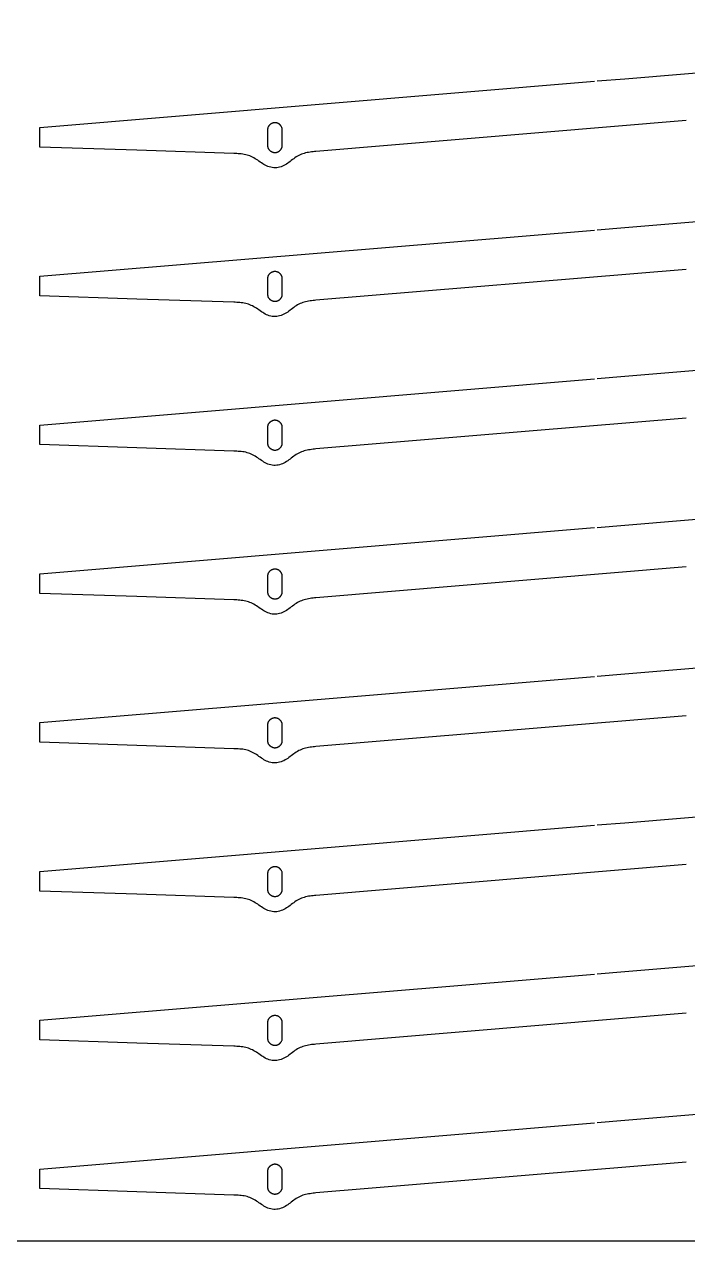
# Model space of a CAD drawing. Header units: millimetres. Extents: x 0 to 590, y 0 to 295.
# Drawn here: x 315.6 to 400.3, y 0 to 155.3 of the extents above; entities that cross this region are included whole.
import ezdxf

# ---------------------------------------------------------------- set-up
doc = ezdxf.new("R2010")
doc.units = ezdxf.units.MM
doc.layers.add('CUT_red', color=1, linetype='Continuous', true_color=0xff0000)
doc.layers.add('REF_delete', color=7, linetype='Continuous')

msp = doc.modelspace()

# ---------------------------------------------------------------- linework, layer by layer
at = {"layer": 'CUT_red', "true_color": 0xff0000}
for points in [[(388.76, 148.08), (392.29, 148.37), (466.98, 154.6), (467.04, 154.6), (467.1, 154.61)], [(400.14, 143.03), (352.85, 139.09), (352.66, 139.07), (352.47, 139.05), (352.28, 139.03), (352.09, 139), (351.9, 138.97), (351.72, 138.93), (351.53, 138.89), (351.35, 138.84), (351.16, 138.79), (350.98, 138.72), (350.81, 138.65), (350.64, 138.57), (350.47, 138.48), (350.31, 138.38), (350.15, 138.27), (350, 138.16), (349.84, 138.04), (349.69, 137.92), (349.54, 137.81), (349.39, 137.69), (349.24, 137.58), (349.08, 137.48), (348.91, 137.38), (348.74, 137.29), (348.57, 137.21), (348.39, 137.14), (348.21, 137.08), (348.03, 137.04), (347.84, 137.01), (347.65, 137), (347.46, 137), (347.27, 137.02), (347.08, 137.06), (346.89, 137.11), (346.71, 137.17), (346.54, 137.24), (346.37, 137.32), (346.2, 137.42), (346.04, 137.52), (345.88, 137.62), (345.72, 137.73), (345.56, 137.84), (345.41, 137.95), (345.25, 138.06), (345.09, 138.16), (344.93, 138.26), (344.76, 138.35), (344.59, 138.43), (344.41, 138.51), (344.23, 138.57), (344.05, 138.62), (343.87, 138.67), (343.68, 138.71), (343.49, 138.74), (343.3, 138.76), (343.11, 138.78), (342.92, 138.79), (342.73, 138.81), (342.54, 138.82), (342.35, 138.82), (329.98, 139.24), (317.6, 139.65), (317.6, 140.9), (317.6, 142.15), (388.41, 148.05)], [(348.55, 141.8), (348.55, 141.85), (348.55, 141.89), (348.54, 141.94), (348.53, 141.99), (348.52, 142.03), (348.51, 142.08), (348.49, 142.12), (348.48, 142.16), (348.46, 142.21), (348.44, 142.25), (348.42, 142.29), (348.39, 142.33), (348.36, 142.37), (348.33, 142.4), (348.3, 142.44), (348.27, 142.47), (348.24, 142.5), (348.2, 142.53), (348.17, 142.56), (348.13, 142.59), (348.09, 142.61), (348.05, 142.64), (348.01, 142.66), (347.96, 142.68), (347.92, 142.69), (347.88, 142.71), (347.83, 142.72), (347.79, 142.73), (347.74, 142.74), (347.69, 142.75), (347.65, 142.75), (347.6, 142.75), (347.55, 142.75), (347.51, 142.75), (347.46, 142.74), (347.41, 142.73), (347.37, 142.72), (347.32, 142.71), (347.28, 142.69), (347.24, 142.68), (347.19, 142.66), (347.15, 142.64), (347.11, 142.61), (347.07, 142.59), (347.03, 142.56), (347, 142.53), (346.96, 142.5), (346.93, 142.47), (346.9, 142.44), (346.87, 142.4), (346.84, 142.37), (346.81, 142.33), (346.79, 142.29), (346.76, 142.25), (346.74, 142.21), (346.72, 142.16), (346.71, 142.12), (346.69, 142.08), (346.68, 142.03), (346.67, 141.99), (346.66, 141.94), (346.65, 141.89), (346.65, 141.85), (346.65, 141.8), (346.65, 139.9), (346.65, 139.85), (346.65, 139.81), (346.66, 139.76), (346.67, 139.71), (346.68, 139.67), (346.69, 139.62), (346.71, 139.58), (346.72, 139.54), (346.74, 139.49), (346.76, 139.45), (346.79, 139.41), (346.81, 139.37), (346.84, 139.33), (346.87, 139.3), (346.9, 139.26), (346.93, 139.23), (346.96, 139.2), (347, 139.17), (347.03, 139.14), (347.07, 139.11), (347.11, 139.09), (347.15, 139.06), (347.19, 139.04), (347.24, 139.02), (347.28, 139.01), (347.32, 138.99), (347.37, 138.98), (347.41, 138.97), (347.46, 138.96), (347.51, 138.95), (347.55, 138.95), (347.6, 138.95), (347.65, 138.95), (347.69, 138.95), (347.74, 138.96), (347.79, 138.97), (347.83, 138.98), (347.88, 138.99), (347.92, 139.01), (347.96, 139.02), (348.01, 139.04), (348.05, 139.06), (348.09, 139.09), (348.13, 139.11), (348.17, 139.14), (348.2, 139.17), (348.24, 139.2), (348.27, 139.23), (348.3, 139.26), (348.33, 139.3), (348.36, 139.33), (348.39, 139.37), (348.42, 139.41), (348.44, 139.45), (348.46, 139.49), (348.48, 139.54), (348.49, 139.58), (348.51, 139.62), (348.52, 139.67), (348.53, 139.71), (348.54, 139.76), (348.55, 139.81), (348.55, 139.85), (348.55, 139.9), (348.55, 141.8)], [(388.76, 129.08), (392.29, 129.37), (466.98, 135.6), (467.04, 135.6), (467.1, 135.61)], [(400.14, 124.03), (352.85, 120.09), (352.66, 120.07), (352.47, 120.05), (352.28, 120.03), (352.09, 120), (351.9, 119.97), (351.72, 119.93), (351.53, 119.89), (351.35, 119.84), (351.16, 119.79), (350.98, 119.72), (350.81, 119.65), (350.64, 119.57), (350.47, 119.48), (350.31, 119.38), (350.15, 119.27), (350, 119.16), (349.84, 119.04), (349.69, 118.92), (349.54, 118.81), (349.39, 118.69), (349.24, 118.58), (349.08, 118.48), (348.91, 118.38), (348.74, 118.29), (348.57, 118.21), (348.39, 118.14), (348.21, 118.08), (348.03, 118.04), (347.84, 118.01), (347.65, 118), (347.46, 118), (347.27, 118.02), (347.08, 118.06), (346.89, 118.11), (346.71, 118.17), (346.54, 118.24), (346.37, 118.32), (346.2, 118.42), (346.04, 118.52), (345.88, 118.62), (345.72, 118.73), (345.56, 118.84), (345.41, 118.95), (345.25, 119.06), (345.09, 119.16), (344.93, 119.26), (344.76, 119.35), (344.59, 119.43), (344.41, 119.51), (344.23, 119.57), (344.05, 119.62), (343.87, 119.67), (343.68, 119.71), (343.49, 119.74), (343.3, 119.76), (343.11, 119.78), (342.92, 119.79), (342.73, 119.81), (342.54, 119.82), (342.35, 119.82), (329.98, 120.24), (317.6, 120.65), (317.6, 121.9), (317.6, 123.15), (388.41, 129.05)], [(348.55, 122.8), (348.55, 122.85), (348.55, 122.89), (348.54, 122.94), (348.53, 122.99), (348.52, 123.03), (348.51, 123.08), (348.49, 123.12), (348.48, 123.16), (348.46, 123.21), (348.44, 123.25), (348.42, 123.29), (348.39, 123.33), (348.36, 123.37), (348.33, 123.4), (348.3, 123.44), (348.27, 123.47), (348.24, 123.5), (348.2, 123.53), (348.17, 123.56), (348.13, 123.59), (348.09, 123.61), (348.05, 123.64), (348.01, 123.66), (347.96, 123.68), (347.92, 123.69), (347.88, 123.71), (347.83, 123.72), (347.79, 123.73), (347.74, 123.74), (347.69, 123.75), (347.65, 123.75), (347.6, 123.75), (347.55, 123.75), (347.51, 123.75), (347.46, 123.74), (347.41, 123.73), (347.37, 123.72), (347.32, 123.71), (347.28, 123.69), (347.24, 123.68), (347.19, 123.66), (347.15, 123.64), (347.11, 123.61), (347.07, 123.59), (347.03, 123.56), (347, 123.53), (346.96, 123.5), (346.93, 123.47), (346.9, 123.44), (346.87, 123.4), (346.84, 123.37), (346.81, 123.33), (346.79, 123.29), (346.76, 123.25), (346.74, 123.21), (346.72, 123.16), (346.71, 123.12), (346.69, 123.08), (346.68, 123.03), (346.67, 122.99), (346.66, 122.94), (346.65, 122.89), (346.65, 122.85), (346.65, 122.8), (346.65, 120.9), (346.65, 120.85), (346.65, 120.81), (346.66, 120.76), (346.67, 120.71), (346.68, 120.67), (346.69, 120.62), (346.71, 120.58), (346.72, 120.54), (346.74, 120.49), (346.76, 120.45), (346.79, 120.41), (346.81, 120.37), (346.84, 120.33), (346.87, 120.3), (346.9, 120.26), (346.93, 120.23), (346.96, 120.2), (347, 120.17), (347.03, 120.14), (347.07, 120.11), (347.11, 120.09), (347.15, 120.06), (347.19, 120.04), (347.24, 120.02), (347.28, 120.01), (347.32, 119.99), (347.37, 119.98), (347.41, 119.97), (347.46, 119.96), (347.51, 119.95), (347.55, 119.95), (347.6, 119.95), (347.65, 119.95), (347.69, 119.95), (347.74, 119.96), (347.79, 119.97), (347.83, 119.98), (347.88, 119.99), (347.92, 120.01), (347.96, 120.02), (348.01, 120.04), (348.05, 120.06), (348.09, 120.09), (348.13, 120.11), (348.17, 120.14), (348.2, 120.17), (348.24, 120.2), (348.27, 120.23), (348.3, 120.26), (348.33, 120.3), (348.36, 120.33), (348.39, 120.37), (348.42, 120.41), (348.44, 120.45), (348.46, 120.49), (348.48, 120.54), (348.49, 120.58), (348.51, 120.62), (348.52, 120.67), (348.53, 120.71), (348.54, 120.76), (348.55, 120.81), (348.55, 120.85), (348.55, 120.9), (348.55, 122.8)], [(388.76, 110.08), (392.29, 110.37), (466.98, 116.6), (467.04, 116.6), (467.1, 116.61)], [(400.14, 105.03), (352.85, 101.09), (352.66, 101.07), (352.47, 101.05), (352.28, 101.03), (352.09, 101), (351.9, 100.97), (351.72, 100.93), (351.53, 100.89), (351.35, 100.84), (351.16, 100.79), (350.98, 100.72), (350.81, 100.65), (350.64, 100.57), (350.47, 100.48), (350.31, 100.38), (350.15, 100.27), (350, 100.16), (349.84, 100.04), (349.69, 99.92), (349.54, 99.81), (349.39, 99.69), (349.24, 99.58), (349.08, 99.48), (348.91, 99.38), (348.74, 99.29), (348.57, 99.21), (348.39, 99.14), (348.21, 99.08), (348.03, 99.04), (347.84, 99.01), (347.65, 99), (347.46, 99), (347.27, 99.02), (347.08, 99.06), (346.89, 99.11), (346.71, 99.17), (346.54, 99.24), (346.37, 99.32), (346.2, 99.42), (346.04, 99.52), (345.88, 99.62), (345.72, 99.73), (345.56, 99.84), (345.41, 99.95), (345.25, 100.06), (345.09, 100.16), (344.93, 100.26), (344.76, 100.35), (344.59, 100.43), (344.41, 100.51), (344.23, 100.57), (344.05, 100.62), (343.87, 100.67), (343.68, 100.71), (343.49, 100.74), (343.3, 100.76), (343.11, 100.78), (342.92, 100.79), (342.73, 100.81), (342.54, 100.82), (342.35, 100.82), (329.98, 101.24), (317.6, 101.65), (317.6, 102.9), (317.6, 104.15), (388.41, 110.05)], [(348.55, 103.8), (348.55, 103.85), (348.55, 103.89), (348.54, 103.94), (348.53, 103.99), (348.52, 104.03), (348.51, 104.08), (348.49, 104.12), (348.48, 104.16), (348.46, 104.21), (348.44, 104.25), (348.42, 104.29), (348.39, 104.33), (348.36, 104.37), (348.33, 104.4), (348.3, 104.44), (348.27, 104.47), (348.24, 104.5), (348.2, 104.53), (348.17, 104.56), (348.13, 104.59), (348.09, 104.61), (348.05, 104.64), (348.01, 104.66), (347.96, 104.68), (347.92, 104.69), (347.88, 104.71), (347.83, 104.72), (347.79, 104.73), (347.74, 104.74), (347.69, 104.75), (347.65, 104.75), (347.6, 104.75), (347.55, 104.75), (347.51, 104.75), (347.46, 104.74), (347.41, 104.73), (347.37, 104.72), (347.32, 104.71), (347.28, 104.69), (347.24, 104.68), (347.19, 104.66), (347.15, 104.64), (347.11, 104.61), (347.07, 104.59), (347.03, 104.56), (347, 104.53), (346.96, 104.5), (346.93, 104.47), (346.9, 104.44), (346.87, 104.4), (346.84, 104.37), (346.81, 104.33), (346.79, 104.29), (346.76, 104.25), (346.74, 104.21), (346.72, 104.16), (346.71, 104.12), (346.69, 104.08), (346.68, 104.03), (346.67, 103.99), (346.66, 103.94), (346.65, 103.89), (346.65, 103.85), (346.65, 103.8), (346.65, 101.9), (346.65, 101.85), (346.65, 101.81), (346.66, 101.76), (346.67, 101.71), (346.68, 101.67), (346.69, 101.62), (346.71, 101.58), (346.72, 101.54), (346.74, 101.49), (346.76, 101.45), (346.79, 101.41), (346.81, 101.37), (346.84, 101.33), (346.87, 101.3), (346.9, 101.26), (346.93, 101.23), (346.96, 101.2), (347, 101.17), (347.03, 101.14), (347.07, 101.11), (347.11, 101.09), (347.15, 101.06), (347.19, 101.04), (347.24, 101.02), (347.28, 101.01), (347.32, 100.99), (347.37, 100.98), (347.41, 100.97), (347.46, 100.96), (347.51, 100.95), (347.55, 100.95), (347.6, 100.95), (347.65, 100.95), (347.69, 100.95), (347.74, 100.96), (347.79, 100.97), (347.83, 100.98), (347.88, 100.99), (347.92, 101.01), (347.96, 101.02), (348.01, 101.04), (348.05, 101.06), (348.09, 101.09), (348.13, 101.11), (348.17, 101.14), (348.2, 101.17), (348.24, 101.2), (348.27, 101.23), (348.3, 101.26), (348.33, 101.3), (348.36, 101.33), (348.39, 101.37), (348.42, 101.41), (348.44, 101.45), (348.46, 101.49), (348.48, 101.54), (348.49, 101.58), (348.51, 101.62), (348.52, 101.67), (348.53, 101.71), (348.54, 101.76), (348.55, 101.81), (348.55, 101.85), (348.55, 101.9), (348.55, 103.8)], [(388.76, 91.08), (392.29, 91.37), (466.98, 97.6), (467.04, 97.6), (467.1, 97.61)], [(400.14, 86.03), (352.85, 82.09), (352.66, 82.07), (352.47, 82.05), (352.28, 82.03), (352.09, 82), (351.9, 81.97), (351.72, 81.93), (351.53, 81.89), (351.35, 81.84), (351.16, 81.79), (350.98, 81.72), (350.81, 81.65), (350.64, 81.57), (350.47, 81.48), (350.31, 81.38), (350.15, 81.27), (350, 81.16), (349.84, 81.04), (349.69, 80.92), (349.54, 80.81), (349.39, 80.69), (349.24, 80.58), (349.08, 80.48), (348.91, 80.38), (348.74, 80.29), (348.57, 80.21), (348.39, 80.14), (348.21, 80.08), (348.03, 80.04), (347.84, 80.01), (347.65, 80), (347.46, 80), (347.27, 80.02), (347.08, 80.06), (346.89, 80.11), (346.71, 80.17), (346.54, 80.24), (346.37, 80.32), (346.2, 80.42), (346.04, 80.52), (345.88, 80.62), (345.72, 80.73), (345.56, 80.84), (345.41, 80.95), (345.25, 81.06), (345.09, 81.16), (344.93, 81.26), (344.76, 81.35), (344.59, 81.43), (344.41, 81.51), (344.23, 81.57), (344.05, 81.62), (343.87, 81.67), (343.68, 81.71), (343.49, 81.74), (343.3, 81.76), (343.11, 81.78), (342.92, 81.79), (342.73, 81.81), (342.54, 81.82), (342.35, 81.82), (329.98, 82.24), (317.6, 82.65), (317.6, 83.9), (317.6, 85.15), (388.41, 91.05)], [(348.55, 84.8), (348.55, 84.85), (348.55, 84.89), (348.54, 84.94), (348.53, 84.99), (348.52, 85.03), (348.51, 85.08), (348.49, 85.12), (348.48, 85.16), (348.46, 85.21), (348.44, 85.25), (348.42, 85.29), (348.39, 85.33), (348.36, 85.37), (348.33, 85.4), (348.3, 85.44), (348.27, 85.47), (348.24, 85.5), (348.2, 85.53), (348.17, 85.56), (348.13, 85.59), (348.09, 85.61), (348.05, 85.64), (348.01, 85.66), (347.96, 85.68), (347.92, 85.69), (347.88, 85.71), (347.83, 85.72), (347.79, 85.73), (347.74, 85.74), (347.69, 85.75), (347.65, 85.75), (347.6, 85.75), (347.55, 85.75), (347.51, 85.75), (347.46, 85.74), (347.41, 85.73), (347.37, 85.72), (347.32, 85.71), (347.28, 85.69), (347.24, 85.68), (347.19, 85.66), (347.15, 85.64), (347.11, 85.61), (347.07, 85.59), (347.03, 85.56), (347, 85.53), (346.96, 85.5), (346.93, 85.47), (346.9, 85.44), (346.87, 85.4), (346.84, 85.37), (346.81, 85.33), (346.79, 85.29), (346.76, 85.25), (346.74, 85.21), (346.72, 85.16), (346.71, 85.12), (346.69, 85.08), (346.68, 85.03), (346.67, 84.99), (346.66, 84.94), (346.65, 84.89), (346.65, 84.85), (346.65, 84.8), (346.65, 82.9), (346.65, 82.85), (346.65, 82.81), (346.66, 82.76), (346.67, 82.71), (346.68, 82.67), (346.69, 82.62), (346.71, 82.58), (346.72, 82.54), (346.74, 82.49), (346.76, 82.45), (346.79, 82.41), (346.81, 82.37), (346.84, 82.33), (346.87, 82.3), (346.9, 82.26), (346.93, 82.23), (346.96, 82.2), (347, 82.17), (347.03, 82.14), (347.07, 82.11), (347.11, 82.09), (347.15, 82.06), (347.19, 82.04), (347.24, 82.02), (347.28, 82.01), (347.32, 81.99), (347.37, 81.98), (347.41, 81.97), (347.46, 81.96), (347.51, 81.95), (347.55, 81.95), (347.6, 81.95), (347.65, 81.95), (347.69, 81.95), (347.74, 81.96), (347.79, 81.97), (347.83, 81.98), (347.88, 81.99), (347.92, 82.01), (347.96, 82.02), (348.01, 82.04), (348.05, 82.06), (348.09, 82.09), (348.13, 82.11), (348.17, 82.14), (348.2, 82.17), (348.24, 82.2), (348.27, 82.23), (348.3, 82.26), (348.33, 82.3), (348.36, 82.33), (348.39, 82.37), (348.42, 82.41), (348.44, 82.45), (348.46, 82.49), (348.48, 82.54), (348.49, 82.58), (348.51, 82.62), (348.52, 82.67), (348.53, 82.71), (348.54, 82.76), (348.55, 82.81), (348.55, 82.85), (348.55, 82.9), (348.55, 84.8)], [(388.76, 72.08), (392.29, 72.37), (466.98, 78.6), (467.04, 78.6), (467.1, 78.61)], [(400.14, 67.03), (352.85, 63.09), (352.66, 63.07), (352.47, 63.05), (352.28, 63.03), (352.09, 63), (351.9, 62.97), (351.72, 62.93), (351.53, 62.89), (351.35, 62.84), (351.16, 62.79), (350.98, 62.72), (350.81, 62.65), (350.64, 62.57), (350.47, 62.48), (350.31, 62.38), (350.15, 62.27), (350, 62.16), (349.84, 62.04), (349.69, 61.92), (349.54, 61.81), (349.39, 61.69), (349.24, 61.58), (349.08, 61.48), (348.91, 61.38), (348.74, 61.29), (348.57, 61.21), (348.39, 61.14), (348.21, 61.08), (348.03, 61.04), (347.84, 61.01), (347.65, 61), (347.46, 61), (347.27, 61.02), (347.08, 61.06), (346.89, 61.11), (346.71, 61.17), (346.54, 61.24), (346.37, 61.32), (346.2, 61.42), (346.04, 61.52), (345.88, 61.62), (345.72, 61.73), (345.56, 61.84), (345.41, 61.95), (345.25, 62.06), (345.09, 62.16), (344.93, 62.26), (344.76, 62.35), (344.59, 62.43), (344.41, 62.51), (344.23, 62.57), (344.05, 62.62), (343.87, 62.67), (343.68, 62.71), (343.49, 62.74), (343.3, 62.76), (343.11, 62.78), (342.92, 62.79), (342.73, 62.81), (342.54, 62.82), (342.35, 62.82), (329.98, 63.24), (317.6, 63.65), (317.6, 64.9), (317.6, 66.15), (388.41, 72.05)], [(348.55, 65.8), (348.55, 65.85), (348.55, 65.89), (348.54, 65.94), (348.53, 65.99), (348.52, 66.03), (348.51, 66.08), (348.49, 66.12), (348.48, 66.16), (348.46, 66.21), (348.44, 66.25), (348.42, 66.29), (348.39, 66.33), (348.36, 66.37), (348.33, 66.4), (348.3, 66.44), (348.27, 66.47), (348.24, 66.5), (348.2, 66.53), (348.17, 66.56), (348.13, 66.59), (348.09, 66.61), (348.05, 66.64), (348.01, 66.66), (347.96, 66.68), (347.92, 66.69), (347.88, 66.71), (347.83, 66.72), (347.79, 66.73), (347.74, 66.74), (347.69, 66.75), (347.65, 66.75), (347.6, 66.75), (347.55, 66.75), (347.51, 66.75), (347.46, 66.74), (347.41, 66.73), (347.37, 66.72), (347.32, 66.71), (347.28, 66.69), (347.24, 66.68), (347.19, 66.66), (347.15, 66.64), (347.11, 66.61), (347.07, 66.59), (347.03, 66.56), (347, 66.53), (346.96, 66.5), (346.93, 66.47), (346.9, 66.44), (346.87, 66.4), (346.84, 66.37), (346.81, 66.33), (346.79, 66.29), (346.76, 66.25), (346.74, 66.21), (346.72, 66.16), (346.71, 66.12), (346.69, 66.08), (346.68, 66.03), (346.67, 65.99), (346.66, 65.94), (346.65, 65.89), (346.65, 65.85), (346.65, 65.8), (346.65, 63.9), (346.65, 63.85), (346.65, 63.81), (346.66, 63.76), (346.67, 63.71), (346.68, 63.67), (346.69, 63.62), (346.71, 63.58), (346.72, 63.54), (346.74, 63.49), (346.76, 63.45), (346.79, 63.41), (346.81, 63.37), (346.84, 63.33), (346.87, 63.3), (346.9, 63.26), (346.93, 63.23), (346.96, 63.2), (347, 63.17), (347.03, 63.14), (347.07, 63.11), (347.11, 63.09), (347.15, 63.06), (347.19, 63.04), (347.24, 63.02), (347.28, 63.01), (347.32, 62.99), (347.37, 62.98), (347.41, 62.97), (347.46, 62.96), (347.51, 62.95), (347.55, 62.95), (347.6, 62.95), (347.65, 62.95), (347.69, 62.95), (347.74, 62.96), (347.79, 62.97), (347.83, 62.98), (347.88, 62.99), (347.92, 63.01), (347.96, 63.02), (348.01, 63.04), (348.05, 63.06), (348.09, 63.09), (348.13, 63.11), (348.17, 63.14), (348.2, 63.17), (348.24, 63.2), (348.27, 63.23), (348.3, 63.26), (348.33, 63.3), (348.36, 63.33), (348.39, 63.37), (348.42, 63.41), (348.44, 63.45), (348.46, 63.49), (348.48, 63.54), (348.49, 63.58), (348.51, 63.62), (348.52, 63.67), (348.53, 63.71), (348.54, 63.76), (348.55, 63.81), (348.55, 63.85), (348.55, 63.9), (348.55, 65.8)], [(388.76, 53.08), (392.29, 53.37), (466.98, 59.6), (467.04, 59.6), (467.1, 59.61)], [(400.14, 48.03), (352.85, 44.09), (352.66, 44.07), (352.47, 44.05), (352.28, 44.03), (352.09, 44), (351.9, 43.97), (351.72, 43.93), (351.53, 43.89), (351.35, 43.84), (351.16, 43.79), (350.98, 43.72), (350.81, 43.65), (350.64, 43.57), (350.47, 43.48), (350.31, 43.38), (350.15, 43.27), (350, 43.16), (349.84, 43.04), (349.69, 42.92), (349.54, 42.81), (349.39, 42.69), (349.24, 42.58), (349.08, 42.48), (348.91, 42.38), (348.74, 42.29), (348.57, 42.21), (348.39, 42.14), (348.21, 42.08), (348.03, 42.04), (347.84, 42.01), (347.65, 42), (347.46, 42), (347.27, 42.02), (347.08, 42.06), (346.89, 42.11), (346.71, 42.17), (346.54, 42.24), (346.37, 42.32), (346.2, 42.42), (346.04, 42.52), (345.88, 42.62), (345.72, 42.73), (345.56, 42.84), (345.41, 42.95), (345.25, 43.06), (345.09, 43.16), (344.93, 43.26), (344.76, 43.35), (344.59, 43.43), (344.41, 43.51), (344.23, 43.57), (344.05, 43.62), (343.87, 43.67), (343.68, 43.71), (343.49, 43.74), (343.3, 43.76), (343.11, 43.78), (342.92, 43.79), (342.73, 43.81), (342.54, 43.82), (342.35, 43.82), (329.98, 44.24), (317.6, 44.65), (317.6, 45.9), (317.6, 47.15), (388.41, 53.05)], [(348.55, 46.8), (348.55, 46.85), (348.55, 46.89), (348.54, 46.94), (348.53, 46.99), (348.52, 47.03), (348.51, 47.08), (348.49, 47.12), (348.48, 47.16), (348.46, 47.21), (348.44, 47.25), (348.42, 47.29), (348.39, 47.33), (348.36, 47.37), (348.33, 47.4), (348.3, 47.44), (348.27, 47.47), (348.24, 47.5), (348.2, 47.53), (348.17, 47.56), (348.13, 47.59), (348.09, 47.61), (348.05, 47.64), (348.01, 47.66), (347.96, 47.68), (347.92, 47.69), (347.88, 47.71), (347.83, 47.72), (347.79, 47.73), (347.74, 47.74), (347.69, 47.75), (347.65, 47.75), (347.6, 47.75), (347.55, 47.75), (347.51, 47.75), (347.46, 47.74), (347.41, 47.73), (347.37, 47.72), (347.32, 47.71), (347.28, 47.69), (347.24, 47.68), (347.19, 47.66), (347.15, 47.64), (347.11, 47.61), (347.07, 47.59), (347.03, 47.56), (347, 47.53), (346.96, 47.5), (346.93, 47.47), (346.9, 47.44), (346.87, 47.4), (346.84, 47.37), (346.81, 47.33), (346.79, 47.29), (346.76, 47.25), (346.74, 47.21), (346.72, 47.16), (346.71, 47.12), (346.69, 47.08), (346.68, 47.03), (346.67, 46.99), (346.66, 46.94), (346.65, 46.89), (346.65, 46.85), (346.65, 46.8), (346.65, 44.9), (346.65, 44.85), (346.65, 44.81), (346.66, 44.76), (346.67, 44.71), (346.68, 44.67), (346.69, 44.62), (346.71, 44.58), (346.72, 44.54), (346.74, 44.49), (346.76, 44.45), (346.79, 44.41), (346.81, 44.37), (346.84, 44.33), (346.87, 44.3), (346.9, 44.26), (346.93, 44.23), (346.96, 44.2), (347, 44.17), (347.03, 44.14), (347.07, 44.11), (347.11, 44.09), (347.15, 44.06), (347.19, 44.04), (347.24, 44.02), (347.28, 44.01), (347.32, 43.99), (347.37, 43.98), (347.41, 43.97), (347.46, 43.96), (347.51, 43.95), (347.55, 43.95), (347.6, 43.95), (347.65, 43.95), (347.69, 43.95), (347.74, 43.96), (347.79, 43.97), (347.83, 43.98), (347.88, 43.99), (347.92, 44.01), (347.96, 44.02), (348.01, 44.04), (348.05, 44.06), (348.09, 44.09), (348.13, 44.11), (348.17, 44.14), (348.2, 44.17), (348.24, 44.2), (348.27, 44.23), (348.3, 44.26), (348.33, 44.3), (348.36, 44.33), (348.39, 44.37), (348.42, 44.41), (348.44, 44.45), (348.46, 44.49), (348.48, 44.54), (348.49, 44.58), (348.51, 44.62), (348.52, 44.67), (348.53, 44.71), (348.54, 44.76), (348.55, 44.81), (348.55, 44.85), (348.55, 44.9), (348.55, 46.8)], [(388.76, 34.08), (392.29, 34.37), (466.98, 40.6), (467.04, 40.6), (467.1, 40.61)], [(400.14, 29.03), (352.85, 25.09), (352.66, 25.07), (352.47, 25.05), (352.28, 25.03), (352.09, 25), (351.9, 24.97), (351.72, 24.93), (351.53, 24.89), (351.35, 24.84), (351.16, 24.79), (350.98, 24.72), (350.81, 24.65), (350.64, 24.57), (350.47, 24.48), (350.31, 24.38), (350.15, 24.27), (350, 24.16), (349.84, 24.04), (349.69, 23.92), (349.54, 23.81), (349.39, 23.69), (349.24, 23.58), (349.08, 23.48), (348.91, 23.38), (348.74, 23.29), (348.57, 23.21), (348.39, 23.14), (348.21, 23.08), (348.03, 23.04), (347.84, 23.01), (347.65, 23), (347.46, 23), (347.27, 23.02), (347.08, 23.06), (346.89, 23.11), (346.71, 23.17), (346.54, 23.24), (346.37, 23.32), (346.2, 23.42), (346.04, 23.52), (345.88, 23.62), (345.72, 23.73), (345.56, 23.84), (345.41, 23.95), (345.25, 24.06), (345.09, 24.16), (344.93, 24.26), (344.76, 24.35), (344.59, 24.43), (344.41, 24.51), (344.23, 24.57), (344.05, 24.62), (343.87, 24.67), (343.68, 24.71), (343.49, 24.74), (343.3, 24.76), (343.11, 24.78), (342.92, 24.79), (342.73, 24.81), (342.54, 24.82), (342.35, 24.82), (329.98, 25.24), (317.6, 25.65), (317.6, 26.9), (317.6, 28.15), (388.41, 34.05)], [(348.55, 27.8), (348.55, 27.85), (348.55, 27.89), (348.54, 27.94), (348.53, 27.99), (348.52, 28.03), (348.51, 28.08), (348.49, 28.12), (348.48, 28.16), (348.46, 28.21), (348.44, 28.25), (348.42, 28.29), (348.39, 28.33), (348.36, 28.37), (348.33, 28.4), (348.3, 28.44), (348.27, 28.47), (348.24, 28.5), (348.2, 28.53), (348.17, 28.56), (348.13, 28.59), (348.09, 28.61), (348.05, 28.64), (348.01, 28.66), (347.96, 28.68), (347.92, 28.69), (347.88, 28.71), (347.83, 28.72), (347.79, 28.73), (347.74, 28.74), (347.69, 28.75), (347.65, 28.75), (347.6, 28.75), (347.55, 28.75), (347.51, 28.75), (347.46, 28.74), (347.41, 28.73), (347.37, 28.72), (347.32, 28.71), (347.28, 28.69), (347.24, 28.68), (347.19, 28.66), (347.15, 28.64), (347.11, 28.61), (347.07, 28.59), (347.03, 28.56), (347, 28.53), (346.96, 28.5), (346.93, 28.47), (346.9, 28.44), (346.87, 28.4), (346.84, 28.37), (346.81, 28.33), (346.79, 28.29), (346.76, 28.25), (346.74, 28.21), (346.72, 28.16), (346.71, 28.12), (346.69, 28.08), (346.68, 28.03), (346.67, 27.99), (346.66, 27.94), (346.65, 27.89), (346.65, 27.85), (346.65, 27.8), (346.65, 25.9), (346.65, 25.85), (346.65, 25.81), (346.66, 25.76), (346.67, 25.71), (346.68, 25.67), (346.69, 25.62), (346.71, 25.58), (346.72, 25.54), (346.74, 25.49), (346.76, 25.45), (346.79, 25.41), (346.81, 25.37), (346.84, 25.33), (346.87, 25.3), (346.9, 25.26), (346.93, 25.23), (346.96, 25.2), (347, 25.17), (347.03, 25.14), (347.07, 25.11), (347.11, 25.09), (347.15, 25.06), (347.19, 25.04), (347.24, 25.02), (347.28, 25.01), (347.32, 24.99), (347.37, 24.98), (347.41, 24.97), (347.46, 24.96), (347.51, 24.95), (347.55, 24.95), (347.6, 24.95), (347.65, 24.95), (347.69, 24.95), (347.74, 24.96), (347.79, 24.97), (347.83, 24.98), (347.88, 24.99), (347.92, 25.01), (347.96, 25.02), (348.01, 25.04), (348.05, 25.06), (348.09, 25.09), (348.13, 25.11), (348.17, 25.14), (348.2, 25.17), (348.24, 25.2), (348.27, 25.23), (348.3, 25.26), (348.33, 25.3), (348.36, 25.33), (348.39, 25.37), (348.42, 25.41), (348.44, 25.45), (348.46, 25.49), (348.48, 25.54), (348.49, 25.58), (348.51, 25.62), (348.52, 25.67), (348.53, 25.71), (348.54, 25.76), (348.55, 25.81), (348.55, 25.85), (348.55, 25.9), (348.55, 27.8)], [(388.76, 15.08), (392.29, 15.37), (466.98, 21.6), (467.04, 21.6), (467.1, 21.61)], [(400.14, 10.03), (352.85, 6.09), (352.66, 6.07), (352.47, 6.05), (352.28, 6.03), (352.09, 6), (351.9, 5.97), (351.72, 5.93), (351.53, 5.89), (351.35, 5.84), (351.16, 5.79), (350.98, 5.72), (350.81, 5.65), (350.64, 5.57), (350.47, 5.48), (350.31, 5.38), (350.15, 5.27), (350, 5.16), (349.84, 5.04), (349.69, 4.92), (349.54, 4.81), (349.39, 4.69), (349.24, 4.58), (349.08, 4.48), (348.91, 4.38), (348.74, 4.29), (348.57, 4.21), (348.39, 4.14), (348.21, 4.08), (348.03, 4.04), (347.84, 4.01), (347.65, 4), (347.46, 4), (347.27, 4.02), (347.08, 4.06), (346.89, 4.11), (346.71, 4.17), (346.54, 4.24), (346.37, 4.32), (346.2, 4.42), (346.04, 4.52), (345.88, 4.62), (345.72, 4.73), (345.56, 4.84), (345.41, 4.95), (345.25, 5.06), (345.09, 5.16), (344.93, 5.26), (344.76, 5.35), (344.59, 5.43), (344.41, 5.51), (344.23, 5.57), (344.05, 5.62), (343.87, 5.67), (343.68, 5.71), (343.49, 5.74), (343.3, 5.76), (343.11, 5.78), (342.92, 5.79), (342.73, 5.81), (342.54, 5.82), (342.35, 5.82), (329.98, 6.24), (317.6, 6.65), (317.6, 7.9), (317.6, 9.15), (388.41, 15.05)], [(348.55, 8.8), (348.55, 8.85), (348.55, 8.89), (348.54, 8.94), (348.53, 8.99), (348.52, 9.03), (348.51, 9.08), (348.49, 9.12), (348.48, 9.16), (348.46, 9.21), (348.44, 9.25), (348.42, 9.29), (348.39, 9.33), (348.36, 9.37), (348.33, 9.4), (348.3, 9.44), (348.27, 9.47), (348.24, 9.5), (348.2, 9.53), (348.17, 9.56), (348.13, 9.59), (348.09, 9.61), (348.05, 9.64), (348.01, 9.66), (347.96, 9.68), (347.92, 9.69), (347.88, 9.71), (347.83, 9.72), (347.79, 9.73), (347.74, 9.74), (347.69, 9.75), (347.65, 9.75), (347.6, 9.75), (347.55, 9.75), (347.51, 9.75), (347.46, 9.74), (347.41, 9.73), (347.37, 9.72), (347.32, 9.71), (347.28, 9.69), (347.24, 9.68), (347.19, 9.66), (347.15, 9.64), (347.11, 9.61), (347.07, 9.59), (347.03, 9.56), (347, 9.53), (346.96, 9.5), (346.93, 9.47), (346.9, 9.44), (346.87, 9.4), (346.84, 9.37), (346.81, 9.33), (346.79, 9.29), (346.76, 9.25), (346.74, 9.21), (346.72, 9.16), (346.71, 9.12), (346.69, 9.08), (346.68, 9.03), (346.67, 8.99), (346.66, 8.94), (346.65, 8.89), (346.65, 8.85), (346.65, 8.8), (346.65, 6.9), (346.65, 6.85), (346.65, 6.81), (346.66, 6.76), (346.67, 6.71), (346.68, 6.67), (346.69, 6.62), (346.71, 6.58), (346.72, 6.54), (346.74, 6.49), (346.76, 6.45), (346.79, 6.41), (346.81, 6.37), (346.84, 6.33), (346.87, 6.3), (346.9, 6.26), (346.93, 6.23), (346.96, 6.2), (347, 6.17), (347.03, 6.14), (347.07, 6.11), (347.11, 6.09), (347.15, 6.06), (347.19, 6.04), (347.24, 6.02), (347.28, 6.01), (347.32, 5.99), (347.37, 5.98), (347.41, 5.97), (347.46, 5.96), (347.51, 5.95), (347.55, 5.95), (347.6, 5.95), (347.65, 5.95), (347.69, 5.95), (347.74, 5.96), (347.79, 5.97), (347.83, 5.98), (347.88, 5.99), (347.92, 6.01), (347.96, 6.02), (348.01, 6.04), (348.05, 6.06), (348.09, 6.09), (348.13, 6.11), (348.17, 6.14), (348.2, 6.17), (348.24, 6.2), (348.27, 6.23), (348.3, 6.26), (348.33, 6.3), (348.36, 6.33), (348.39, 6.37), (348.42, 6.41), (348.44, 6.45), (348.46, 6.49), (348.48, 6.54), (348.49, 6.58), (348.51, 6.62), (348.52, 6.67), (348.53, 6.71), (348.54, 6.76), (348.55, 6.81), (348.55, 6.85), (348.55, 6.9), (348.55, 8.8)]]:
    msp.add_lwpolyline(points, dxfattribs=at)
at = {"layer": 'REF_delete'}
msp.add_lwpolyline([(590, 0), (590, 295), (0, 295), (0, 0), (590, 0)], dxfattribs=at)

doc.saveas('drawing.dxf')
